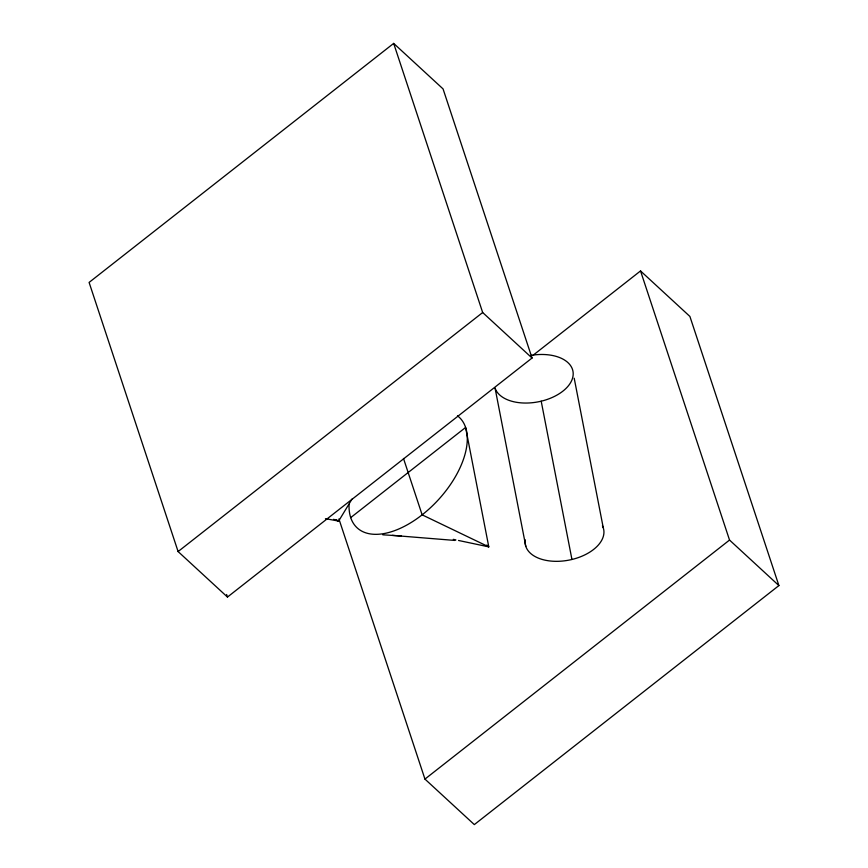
<?xml version="1.0" encoding="UTF-8"?>
<svg xmlns="http://www.w3.org/2000/svg" width="868" height="868" viewBox="0 0 868 868"><rect width="100%" height="100%" fill="white"/><g stroke="black" fill="none" stroke-linecap="round" stroke-linejoin="round"><path stroke-width="1.3" d="M352.028 499.046L338.65 521.06L325.446 518.684M393.671 43.4L89.1 282.425L178.103 551.56L227.47 597.065L532.051 358.028L443.049 88.905L393.671 43.4L482.673 312.523L532.051 358.028M178.103 551.56L482.673 312.523M532.963 355.348L640.53 270.935L689.897 316.44L778.9 585.575L474.329 824.6L424.951 779.095L338.921 518.934M350.705 517.621L465.595 427.457L488.792 546.873L458.543 540.471M424.951 779.095L729.532 540.059L640.53 270.935M382.799 534.818L401.287 535.957M392.325 535.372L454.875 540.438M453.28 539.354L455.906 539.907M333.583 519.314L338.65 521.06L336.231 519.878M729.532 540.059L778.9 585.575M486.796 545.039L488.792 546.873L422.141 514.843L403.49 458.445M226.624 594.504L227.47 597.065M574.204 378.231L603.249 527.722M541.198 401.19L571.947 559.469M525.802 546.363L495.064 388.083A39.895 23.501 -11 0 0 539.625 401.548A39.895 23.501 -11 0 0 572.967 371.276A39.895 23.501 -11 0 0 531.086 355.37M602.425 525.748A39.895 23.501 -11 0 1 568.258 560.251A39.895 23.501 -11 0 1 525.259 539.842M457.501 415.837A75.256 40.666 -47.3 0 1 424.007 513.346A75.256 40.666 -47.3 0 1 349.077 504.243"/></g></svg>
